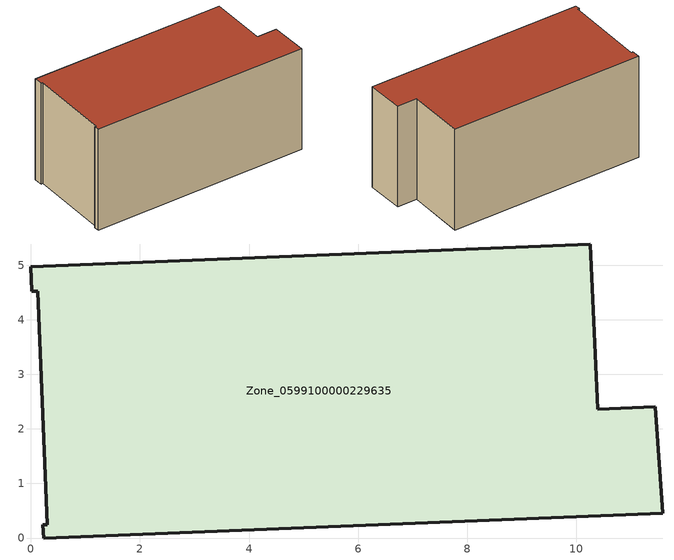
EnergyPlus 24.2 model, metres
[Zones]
Zone_0599100000229635
 floor ground (C_G): 0.23,0 0.22,0.25 0.3,0.25 0.12,4.53 0.02,4.52 0,4.97 10.25,5.39 10.39,2.36 11.45,2.41 11.58,0.45 z0
 wall outside (C_F): 10.39,2.36 10.25,5.39 0,4.97 0.02,4.52 0.12,4.53 0.3,0.25 0.22,0.25 0.23,0 11.58,0.45 11.45,2.41 10.39,2.36 z0:5.61
 roof outside (C_R): 0.22,0.25 0.23,0 11.58,0.45 11.45,2.41 10.39,2.36 10.25,5.39 0,4.97 0.02,4.52 0.12,4.53 0.3,0.25 z5.61
[BUILDING]
Pand.0599100000229635: North Axis=0; Terrain=City; Loads Convergence Tolerance Value=0.04; Temperature Convergence Tolerance Value=0.4; Solar Distribution=FullExterior; Maximum Number of Warmup Days=25; Minimum Number of Warmup Days=1
[Site:Location]
Rotterdam.The.Hague.AP_ZH_NLD Design_Conditions: Latitude=51.96; Longitude=4.45; Time Zone=1; Elevation=-4.5
[SITE:GROUNDTEMPERATURE:BUILDINGSURFACE]
18, 18, 18, 18, 18, 18, 18, 18, 18, 18, 18, 18
[MATERIAL] Thermal Absorptance=0.9; Solar Absorptance=0.7; Visible Absorptance=0.7
Name | Roughness | Thickness | Conductivity | Density | Specific Heat
G.TI.1946-1964 | MediumSmooth | 0.15 | 1 | 540 | 1210
F.TI.1946-1964 | Rough | 0.3 | 0.857143 | 1920 | 840
R.TI.1946-1964 | MediumRough | 0.2 | 0.277778 | 1500 | 1000
[CONSTRUCTION]
C_G: G.TI.1946-1964
C_F: F.TI.1946-1964
C_R: R.TI.1946-1964
[ZONE]
Zone_0599100000229635: Type=1; Multiplier=1; Ceiling Height=Autocalculate; Volume=Autocalculate; Floor Area=autocalculate; Part of Total Floor Area=Yes
[ZONEINFILTRATION:DESIGNFLOWRATE]
Infil_Zone_0599100000229635: Zone or ZoneList or Space or SpaceList=Zone_0599100000229635; Schedule=AlwaysOn; Design Flow Rate Calculation Method=Flow/Area; Flow Rate per Floor Area=0.003; Constant Term Coefficient=1; Temperature Term Coefficient=0; Velocity Term Coefficient=0; Velocity Squared Term Coefficient=0
[HVACTEMPLATE:ZONE:IDEALLOADSAIRSYSTEM]
Zone_0599100000229635: Maximum Heating Supply Air Temperature=50; Minimum Cooling Supply Air Temperature=13; Maximum Heating Supply Air Humidity Ratio=0.0156; Minimum Cooling Supply Air Humidity Ratio=0.0077; Heating Limit=NoLimit; Cooling Limit=NoLimit; Dehumidification Control Type=ConstantSensibleHeatRatio; Cooling Sensible Heat Ratio=0.7; Dehumidification Setpoint=60; Humidification Control Type=None; Humidification Setpoint=30; Outdoor Air Method=None; Outdoor Air Flow Rate per Person=0.00944; Outdoor Air Flow Rate per Zone Floor Area=0; Outdoor Air Flow Rate per Zone=0; Demand Controlled Ventilation Type=None; Outdoor Air Economizer Type=NoEconomizer; Heat Recovery Type=None; Sensible Heat Recovery Effectiveness=0.7; Latent Heat Recovery Effectiveness=0.65
[ZONECONTROL:THERMOSTAT]
ThermostatControl_Zone_0599100000229635: Zone or ZoneList=Zone_0599100000229635; Control Type Schedule=DualSetpointControlType; Control 1=Thermostat_Zone_0599100000229635; Temperature Difference Between Cutout And Setpoint=0
[THERMOSTATSETPOINT:DUALSETPOINT]
Thermostat_Zone_0599100000229635: Heating Setpoint Temperature Schedule=HeatingSetpoint_Zone_0599100000229635; Cooling Setpoint Temperature Schedule=CoolingSetpoint_Zone_0599100000229635
[SCHEDULE:COMPACT]
HeatingSetpoint_Zone_0599100000229635: Through: 12/31, For: AllDays, Until: 24:00, 21
CoolingSetpoint_Zone_0599100000229635: Through: 12/31, For: AllDays, Until: 24:00, 24
DualSetpointControlType: Through: 12/31, For: AllDays, Until: 24:00, 4
AlwaysOn: Through: 12/31, For: AllDays, Until: 24:00, 1
